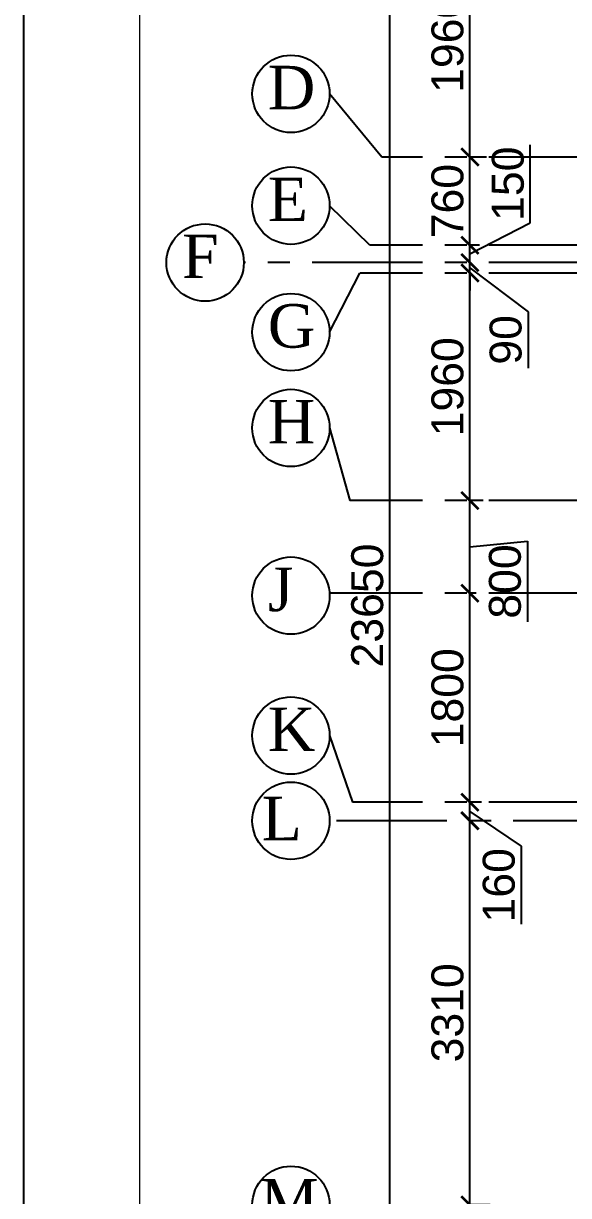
# Model space of a CAD drawing. Header units: inches. Extents: x 278200 to 407749, y -182622 to -96622.
# Drawn here: x 278200 to 282896, y -120735 to -110634 of the extents above; entities that cross this region are included whole.
import ezdxf

# ---------------------------------------------------------------- set-up
doc = ezdxf.new("R2010")
doc.units = ezdxf.units.IN
doc.header["$MEASUREMENT"] = 0
doc.linetypes.add('CENTER', pattern=[50.8, 31.75, -6.35, 6.35, -6.35])
for name, color, linetype in [('GIRD CIR', 1, 'Continuous'), ('GIRD TEXT', 4, 'Continuous'), ('GRID', 8, 'CENTER'), ('GRID DIM', 4, 'Continuous')]:
    doc.layers.add(name, color=color, linetype=linetype)
doc.layers.add('JKEC COLHAT', color=2, linetype='Continuous', lineweight=20)
doc.styles.add('T200', font='sanss___.ttf', dxfattribs={"height": 275})
doc.styles.add('T400', font='romantic.ttf')
doc.dimstyles.new('T 300', dxfattribs={"dimtxt": 275, "dimasz": 150, "dimexe": 1, "dimexo": 0, "dimgap": 50, "dimtad": 1, "dimdec": 0, "dimrnd": 5, "dimdsep": 46, "dimtxsty": 'T200', "dimblk": 'ARCHTICK', "dimcen": 2.5, "dimdle": 1, "dimclrd": 5, "dimclre": 253, "dimclrt": 4, "dimadec": 0, "dimazin": 0, "dimtfac": 1, "dimtdec": 0, "dimtmove": 2, "dimatfit": 3, "dimfxl": 0, "dimarcsym": 0})

# ---------------------------------------------------------------- blocks, each defined once
blk = doc.blocks.new('_ARCHTICK')
at = {"color": 0, "linetype": 'ByBlock', "const_width": 0.15}
blk.add_lwpolyline([(-0.5, -0.5), (0.5, 0.5)], dxfattribs=at)
blk = doc.blocks.new('*D139')
at = {"layer": 'Defpoints', "color": 0}
for p in [(281355, -103825), (281812, -103825, 15), (281812, -127475, 15)]:
    blk.add_point(p, dxfattribs=at)
at = {"layer": 'GRID DIM', "color": 253, "lineweight": -2}
for p, q in [((281812, -103825), (281354, -103825)), ((281812, -127475), (281354, -127475))]:
    blk.add_line(p, q, dxfattribs=at)
at = {"layer": 'GRID DIM', "color": 5, "lineweight": -2}
blk.add_line((281355, -127476), (281355, -103824), dxfattribs=at)
at = {"layer": 'GRID DIM', "color": 5, "lineweight": -2, "xscale": 150, "yscale": 150, "zscale": 150}
for p, rotation in [((281355, -103825), 90), ((281355, -127475), 270)]:
    blk.add_blockref('_ARCHTICK', p, dxfattribs=dict(at, rotation=rotation))
at = {"layer": 'GRID DIM', "color": 4, "insert": (281163, -115650), "char_height": 275, "attachment_point": 5, "rotation": 90, "style": 'T200'}
blk.add_mtext('23650', dxfattribs=at)
blk = doc.blocks.new('*D141')
at = {"layer": 'Defpoints', "color": 0}
for p in [(282046, -120815), (282220, -120815, 15), (282153, -124125, 15)]:
    blk.add_point(p, dxfattribs=at)
at = {"layer": 'GRID DIM', "color": 253, "lineweight": -2}
for p, q in [((282220, -120815), (282045, -120815)), ((282153, -124125), (282045, -124125))]:
    blk.add_line(p, q, dxfattribs=at)
at = {"layer": 'GRID DIM', "color": 5, "lineweight": -2}
blk.add_line((282046, -124126), (282046, -120814), dxfattribs=at)
at = {"layer": 'GRID DIM', "color": 5, "lineweight": -2, "xscale": 150, "yscale": 150, "zscale": 150}
for p, rotation in [((282046, -120815), 90), ((282046, -124125), 270)]:
    blk.add_blockref('_ARCHTICK', p, dxfattribs=dict(at, rotation=rotation))
at = {"layer": 'GRID DIM', "color": 4, "insert": (281854, -122470), "char_height": 275, "attachment_point": 5, "rotation": 90, "style": 'T200'}
blk.add_mtext('3310', dxfattribs=at)
blk = doc.blocks.new('*D142')
at = {"layer": 'Defpoints', "color": 0}
for p in [(282046, -117505), (282149, -117505, 15), (282220, -120815, 15)]:
    blk.add_point(p, dxfattribs=at)
at = {"layer": 'GRID DIM', "color": 253, "lineweight": -2}
for p, q in [((282149, -117505), (282045, -117505)), ((282220, -120815), (282045, -120815))]:
    blk.add_line(p, q, dxfattribs=at)
at = {"layer": 'GRID DIM', "color": 5, "lineweight": -2}
blk.add_line((282046, -120816), (282046, -117504), dxfattribs=at)
at = {"layer": 'GRID DIM', "color": 5, "lineweight": -2, "xscale": 150, "yscale": 150, "zscale": 150}
for p, rotation in [((282046, -117505), 90), ((282046, -120815), 270)]:
    blk.add_blockref('_ARCHTICK', p, dxfattribs=dict(at, rotation=rotation))
at = {"layer": 'GRID DIM', "color": 4, "insert": (281854, -119160), "char_height": 275, "attachment_point": 5, "rotation": 90, "style": 'T200'}
blk.add_mtext('3310', dxfattribs=at)
blk = doc.blocks.new('*D143')
at = {"layer": 'Defpoints', "color": 0}
for p in [(282046, -117345), (282146, -117345, 15), (282149, -117505, 15)]:
    blk.add_point(p, dxfattribs=at)
at = {"layer": 'GRID DIM', "color": 253, "lineweight": -2}
for p, q in [((282146, -117345), (282045, -117345)), ((282149, -117505), (282045, -117505))]:
    blk.add_line(p, q, dxfattribs=at)
at = {"layer": 'GRID DIM', "color": 5, "lineweight": -2}
for p, q in [((282046, -117506), (282046, -117344)), ((282046, -117425), (282488, -117724)), ((282488, -117724), (282488, -118397))]:
    blk.add_line(p, q, dxfattribs=at)
at = {"layer": 'GRID DIM', "color": 5, "lineweight": -2, "xscale": 150, "yscale": 150, "zscale": 150}
for p, rotation in [((282046, -117345), 90), ((282046, -117505), 270)]:
    blk.add_blockref('_ARCHTICK', p, dxfattribs=dict(at, rotation=rotation))
at = {"layer": 'GRID DIM', "color": 4, "insert": (282296, -118061), "char_height": 275, "attachment_point": 5, "rotation": 90, "style": 'T200'}
blk.add_mtext('160', dxfattribs=at)
blk = doc.blocks.new('*D144')
at = {"layer": 'Defpoints', "color": 0}
for p in [(282046, -115545), (282100, -115545, 15), (282146, -117345, 15)]:
    blk.add_point(p, dxfattribs=at)
at = {"layer": 'GRID DIM', "color": 253, "lineweight": -2}
for p, q in [((282100, -115545), (282045, -115545)), ((282146, -117345), (282045, -117345))]:
    blk.add_line(p, q, dxfattribs=at)
at = {"layer": 'GRID DIM', "color": 5, "lineweight": -2}
blk.add_line((282046, -117346), (282046, -115544), dxfattribs=at)
at = {"layer": 'GRID DIM', "color": 5, "lineweight": -2, "xscale": 150, "yscale": 150, "zscale": 150}
for p, rotation in [((282046, -115545), 90), ((282046, -117345), 270)]:
    blk.add_blockref('_ARCHTICK', p, dxfattribs=dict(at, rotation=rotation))
at = {"layer": 'GRID DIM', "color": 4, "insert": (281854, -116445), "char_height": 275, "attachment_point": 5, "rotation": 90, "style": 'T200'}
blk.add_mtext('1800', dxfattribs=at)
blk = doc.blocks.new('*D145')
at = {"layer": 'Defpoints', "color": 0}
for p in [(282046, -114745), (282159, -114745, 15), (282100, -115545, 15)]:
    blk.add_point(p, dxfattribs=at)
at = {"layer": 'GRID DIM', "color": 253, "lineweight": -2}
for p, q in [((282159, -114745), (282045, -114745)), ((282100, -115545), (282045, -115545))]:
    blk.add_line(p, q, dxfattribs=at)
at = {"layer": 'GRID DIM', "color": 5, "lineweight": -2}
for p, q in [((282046, -115546), (282046, -114744)), ((282046, -115145), (282541, -115095)), ((282541, -115095), (282541, -115792))]:
    blk.add_line(p, q, dxfattribs=at)
at = {"layer": 'GRID DIM', "color": 5, "lineweight": -2, "xscale": 150, "yscale": 150, "zscale": 150}
for p, rotation in [((282046, -114745), 90), ((282046, -115545), 270)]:
    blk.add_blockref('_ARCHTICK', p, dxfattribs=dict(at, rotation=rotation))
at = {"layer": 'GRID DIM', "color": 4, "insert": (282349, -115443), "char_height": 275, "attachment_point": 5, "rotation": 90, "style": 'T200'}
blk.add_mtext('800', dxfattribs=at)
blk = doc.blocks.new('*D146')
at = {"layer": 'Defpoints', "color": 0}
for p in [(282046, -112785, 15), (282046, -112785), (282159, -114745, 15)]:
    blk.add_point(p, dxfattribs=at)
at = {"layer": 'GRID DIM', "color": 5, "lineweight": -2}
blk.add_line((282046, -114746), (282046, -112784), dxfattribs=at)
at = {"layer": 'GRID DIM', "color": 253, "lineweight": -2}
for p, q in [((282046, -112785), (282047, -112785)), ((282159, -114745), (282045, -114745))]:
    blk.add_line(p, q, dxfattribs=at)
at = {"layer": 'GRID DIM', "color": 5, "lineweight": -2, "xscale": 150, "yscale": 150, "zscale": 150}
for p, rotation in [((282046, -112785), 90), ((282046, -114745), 270)]:
    blk.add_blockref('_ARCHTICK', p, dxfattribs=dict(at, rotation=rotation))
at = {"layer": 'GRID DIM', "color": 4, "insert": (281854, -113765), "char_height": 275, "attachment_point": 5, "rotation": 90, "style": 'T200'}
blk.add_mtext('1960', dxfattribs=at)
blk = doc.blocks.new('*D147')
at = {"layer": 'Defpoints', "color": 0}
for p in [(282046, -112695, 15), (282046, -112695), (282046, -112785, 15)]:
    blk.add_point(p, dxfattribs=at)
at = {"layer": 'GRID DIM', "color": 5, "lineweight": -2}
for p, q in [((282046, -112695), (282046, -112545)), ((282046, -112785), (282046, -112695)), ((282046, -112785), (282046, -112695)), ((282046, -112740), (282547, -113118)), ((282046, -112785), (282046, -112935)), ((282547, -113118), (282547, -113605))]:
    blk.add_line(p, q, dxfattribs=at)
at = {"layer": 'GRID DIM', "color": 253, "lineweight": -2}
for p, q in [((282046, -112695), (282047, -112695)), ((282046, -112785), (282047, -112785))]:
    blk.add_line(p, q, dxfattribs=at)
at = {"layer": 'GRID DIM', "color": 5, "lineweight": -2, "xscale": 150, "yscale": 150, "zscale": 150}
for p, rotation in [((282046, -112695), 270), ((282046, -112785), 90)]:
    blk.add_blockref('_ARCHTICK', p, dxfattribs=dict(at, rotation=rotation))
at = {"layer": 'GRID DIM', "color": 4, "insert": (282355, -113361), "char_height": 275, "attachment_point": 5, "rotation": 90, "style": 'T200'}
blk.add_mtext('90', dxfattribs=at)
blk = doc.blocks.new('*D148')
at = {"layer": 'Defpoints', "color": 0}
for p in [(282046, -112545), (282129, -112545, 15), (282046, -112695, 15)]:
    blk.add_point(p, dxfattribs=at)
at = {"layer": 'GRID DIM', "color": 5, "lineweight": -2}
for p, q in [((282566, -112351), (282566, -111679)), ((282046, -112620), (282566, -112351)), ((282046, -112696), (282046, -112544))]:
    blk.add_line(p, q, dxfattribs=at)
at = {"layer": 'GRID DIM', "color": 253, "lineweight": -2}
for p, q in [((282129, -112545), (282045, -112545)), ((282046, -112695), (282047, -112695))]:
    blk.add_line(p, q, dxfattribs=at)
at = {"layer": 'GRID DIM', "color": 5, "lineweight": -2, "xscale": 150, "yscale": 150, "zscale": 150}
for p, rotation in [((282046, -112545), 90), ((282046, -112695), 270)]:
    blk.add_blockref('_ARCHTICK', p, dxfattribs=dict(at, rotation=rotation))
at = {"layer": 'GRID DIM', "color": 4, "insert": (282374, -112015), "char_height": 275, "attachment_point": 5, "rotation": 90, "style": 'T200'}
blk.add_mtext('150', dxfattribs=at)
blk = doc.blocks.new('*D149')
at = {"layer": 'Defpoints', "color": 0}
for p in [(282046, -111785), (282190, -111785, 15), (282129, -112545, 15)]:
    blk.add_point(p, dxfattribs=at)
at = {"layer": 'GRID DIM', "color": 253, "lineweight": -2}
for p, q in [((282190, -111785), (282045, -111785)), ((282129, -112545), (282045, -112545))]:
    blk.add_line(p, q, dxfattribs=at)
at = {"layer": 'GRID DIM', "color": 5, "lineweight": -2}
blk.add_line((282046, -112546), (282046, -111784), dxfattribs=at)
at = {"layer": 'GRID DIM', "color": 5, "lineweight": -2, "xscale": 150, "yscale": 150, "zscale": 150}
for p, rotation in [((282046, -111785), 90), ((282046, -112545), 270)]:
    blk.add_blockref('_ARCHTICK', p, dxfattribs=dict(at, rotation=rotation))
at = {"layer": 'GRID DIM', "color": 4, "insert": (281854, -112165), "char_height": 275, "attachment_point": 5, "rotation": 90, "style": 'T200'}
blk.add_mtext('760', dxfattribs=at)
blk = doc.blocks.new('*D150')
at = {"layer": 'Defpoints', "color": 0}
for p in [(282046, -109825), (282340, -109825, 15), (282190, -111785, 15)]:
    blk.add_point(p, dxfattribs=at)
at = {"layer": 'GRID DIM', "color": 253, "lineweight": -2}
for p, q in [((282340, -109825), (282045, -109825)), ((282190, -111785), (282045, -111785))]:
    blk.add_line(p, q, dxfattribs=at)
at = {"layer": 'GRID DIM', "color": 5, "lineweight": -2}
blk.add_line((282046, -111786), (282046, -109824), dxfattribs=at)
at = {"layer": 'GRID DIM', "color": 5, "lineweight": -2, "xscale": 150, "yscale": 150, "zscale": 150}
for p, rotation in [((282046, -109825), 90), ((282046, -111785), 270)]:
    blk.add_blockref('_ARCHTICK', p, dxfattribs=dict(at, rotation=rotation))
at = {"layer": 'GRID DIM', "color": 4, "insert": (281854, -110805), "char_height": 275, "attachment_point": 5, "rotation": 90, "style": 'T200'}
blk.add_mtext('1960', dxfattribs=at)

msp = doc.modelspace()

# ---------------------------------------------------------------- linework, layer by layer
at = {"layer": 'Defpoints', "ltscale": 0.2}
msp.add_lwpolyline([(278199.9, -182621.9), (400199.9, -182621.9), (400199.9, -96621.9), (278199.9, -96621.9)], close=True, dxfattribs=at)
at = {"layer": 'GIRD CIR'}
for centre in [(280504.4, -111240.7, 14.7), (280504.4, -112204.2, 14.7), (279765, -112694.5, 14.7), (280504.4, -113294.2, 14.7), (280504.4, -114120, 14.7), (280504.4, -115564.9, 14.7), (280504.4, -116771, 14.7), (280504.4, -117504.9, 14.7), (280504.4, -120814.9, 14.7)]:
    msp.add_circle(centre, 333.3, dxfattribs=at)
at = {"layer": 'GRID', "ltscale": 30}
for p, q in [((281288.5, -111784.9, 14.7), (280837.7, -111240.7, 14.7)), ((366982.1, -111784.9, 14.7), (281288.5, -111784.9, 14.7)), ((281183, -112544.9, 14.7), (280837.7, -112204.2, 14.7)), ((366982.1, -112544.9, 14.7), (281183, -112544.9, 14.7)), ((366982.1, -112694.5, 14.7), (280098.3, -112694.5, 14.7)), ((280837.7, -113294.2, 14.7), (281098.8, -112784.9, 14.7)), ((366982.1, -112784.9, 14.7), (281098.8, -112784.9, 14.7)), ((280837.7, -114120, 14.7), (281010.3, -114744.9, 14.7)), ((366982.1, -114744.9, 14.7), (281010.3, -114744.9, 14.7)), ((366982.1, -115544.9, 14.7), (280837.7, -115544.9, 14.7)), ((280837.7, -116771, 14.7), (281034.8, -117344.9, 14.7)), ((366982.1, -117344.9, 14.7), (281034.8, -117344.9, 14.7)), ((367192.1, -117504.9, 14.7), (280837.7, -117504.9, 14.7))]:
    msp.add_line(p, q, dxfattribs=at)
at = {"layer": 'JKEC COLHAT', "ltscale": 0.2}
msp.add_lwpolyline([(279199.9, -181621.9), (399199.9, -181621.9), (399199.9, -97621.9), (279199.9, -97621.9)], close=True, dxfattribs=at)

# ---------------------------------------------------------------- texts
at = {"layer": 'GIRD TEXT', "ltscale": 7, "style": 'T400'}
for s, p in [('D', (280304.9, -111374)), ('E', (280304.9, -112337.5)), ('F', (279565.5, -112827.9)), ('G', (280304.9, -113427.5)), ('H', (280304.9, -114253.3)), ('J', (280304.9, -115698.2)), ('K', (280304.9, -116904.3)), ('L', (280252.2, -117673.3)), ('M', (280238.7, -120968.1))]:
    msp.add_text(s, height=375, dxfattribs=at).set_placement(p)

# ---------------------------------------------------------------- dimensions: what is measured, and where the dimension line sits
at = {"layer": 'GRID DIM'}
for base, p1, p2, picture, middle in [((281355, -103825), (281811.5, -127474.9, 14.7), (281811.5, -103825, 14.7), '*D139', (281163.2, -115650)), ((282045.6, -109824.9), (282189.7, -111784.9, 14.7), (282339.6, -109824.9, 14.7), '*D150', (281853.7, -110804.9)), ((282045.6, -111784.9), (282128.7, -112544.9, 14.7), (282189.7, -111784.9, 14.7), '*D149', (281853.7, -112164.9)), ((282045.6, -112784.9), (282159.4, -114744.9, 14.7), (282045.6, -112784.9, 14.7), '*D146', (281853.7, -113764.9)), ((282045.6, -115544.9), (282146.2, -117344.9, 14.7), (282100.3, -115544.9, 14.7), '*D144', (281853.9, -116444.9)), ((282045.6, -117504.9), (282220.1, -120814.9, 14.7), (282148.9, -117504.9, 14.7), '*D142', (281853.7, -119159.9)), ((282045.6, -120814.9), (282152.7, -124124.9, 14.7), (282220.1, -120814.9, 14.7), '*D141', (281853.7, -122469.9))]:
    dim = msp.add_linear_dim(base=base, p1=p1, p2=p2, angle=90, dimstyle='T 300', dxfattribs=at)
    dim.commit()
    dim.dimension.update_dxf_attribs({"geometry": picture, "text_midpoint": middle})
for base, p1, p2, picture, middle in [((282045.6, -112544.9), (282045.6, -112694.5, 14.7), (282128.7, -112544.9, 14.7), '*D148', (282566.1, -112300.8)), ((282045.6, -112694.5), (282045.6, -112784.9, 14.7), (282045.6, -112694.5, 14.7), '*D147', (282546.5, -113168.1)), ((282045.6, -114744.9), (282100.3, -115544.9, 14.7), (282159.4, -114744.9, 14.7), '*D145', (282540.8, -115144.9)), ((282045.6, -117344.9), (282148.9, -117504.9, 14.7), (282146.2, -117344.9, 14.7), '*D143', (282488.1, -117774.4))]:
    dim = msp.add_linear_dim(base=base, p1=p1, p2=p2, angle=90, dimstyle='T 300', override={"dimtmove": 1}, dxfattribs=at)
    dim.commit()
    dim.dimension.update_dxf_attribs({"geometry": picture, "text_midpoint": middle, "dimtype": 160})

doc.saveas('drawing.dxf')
